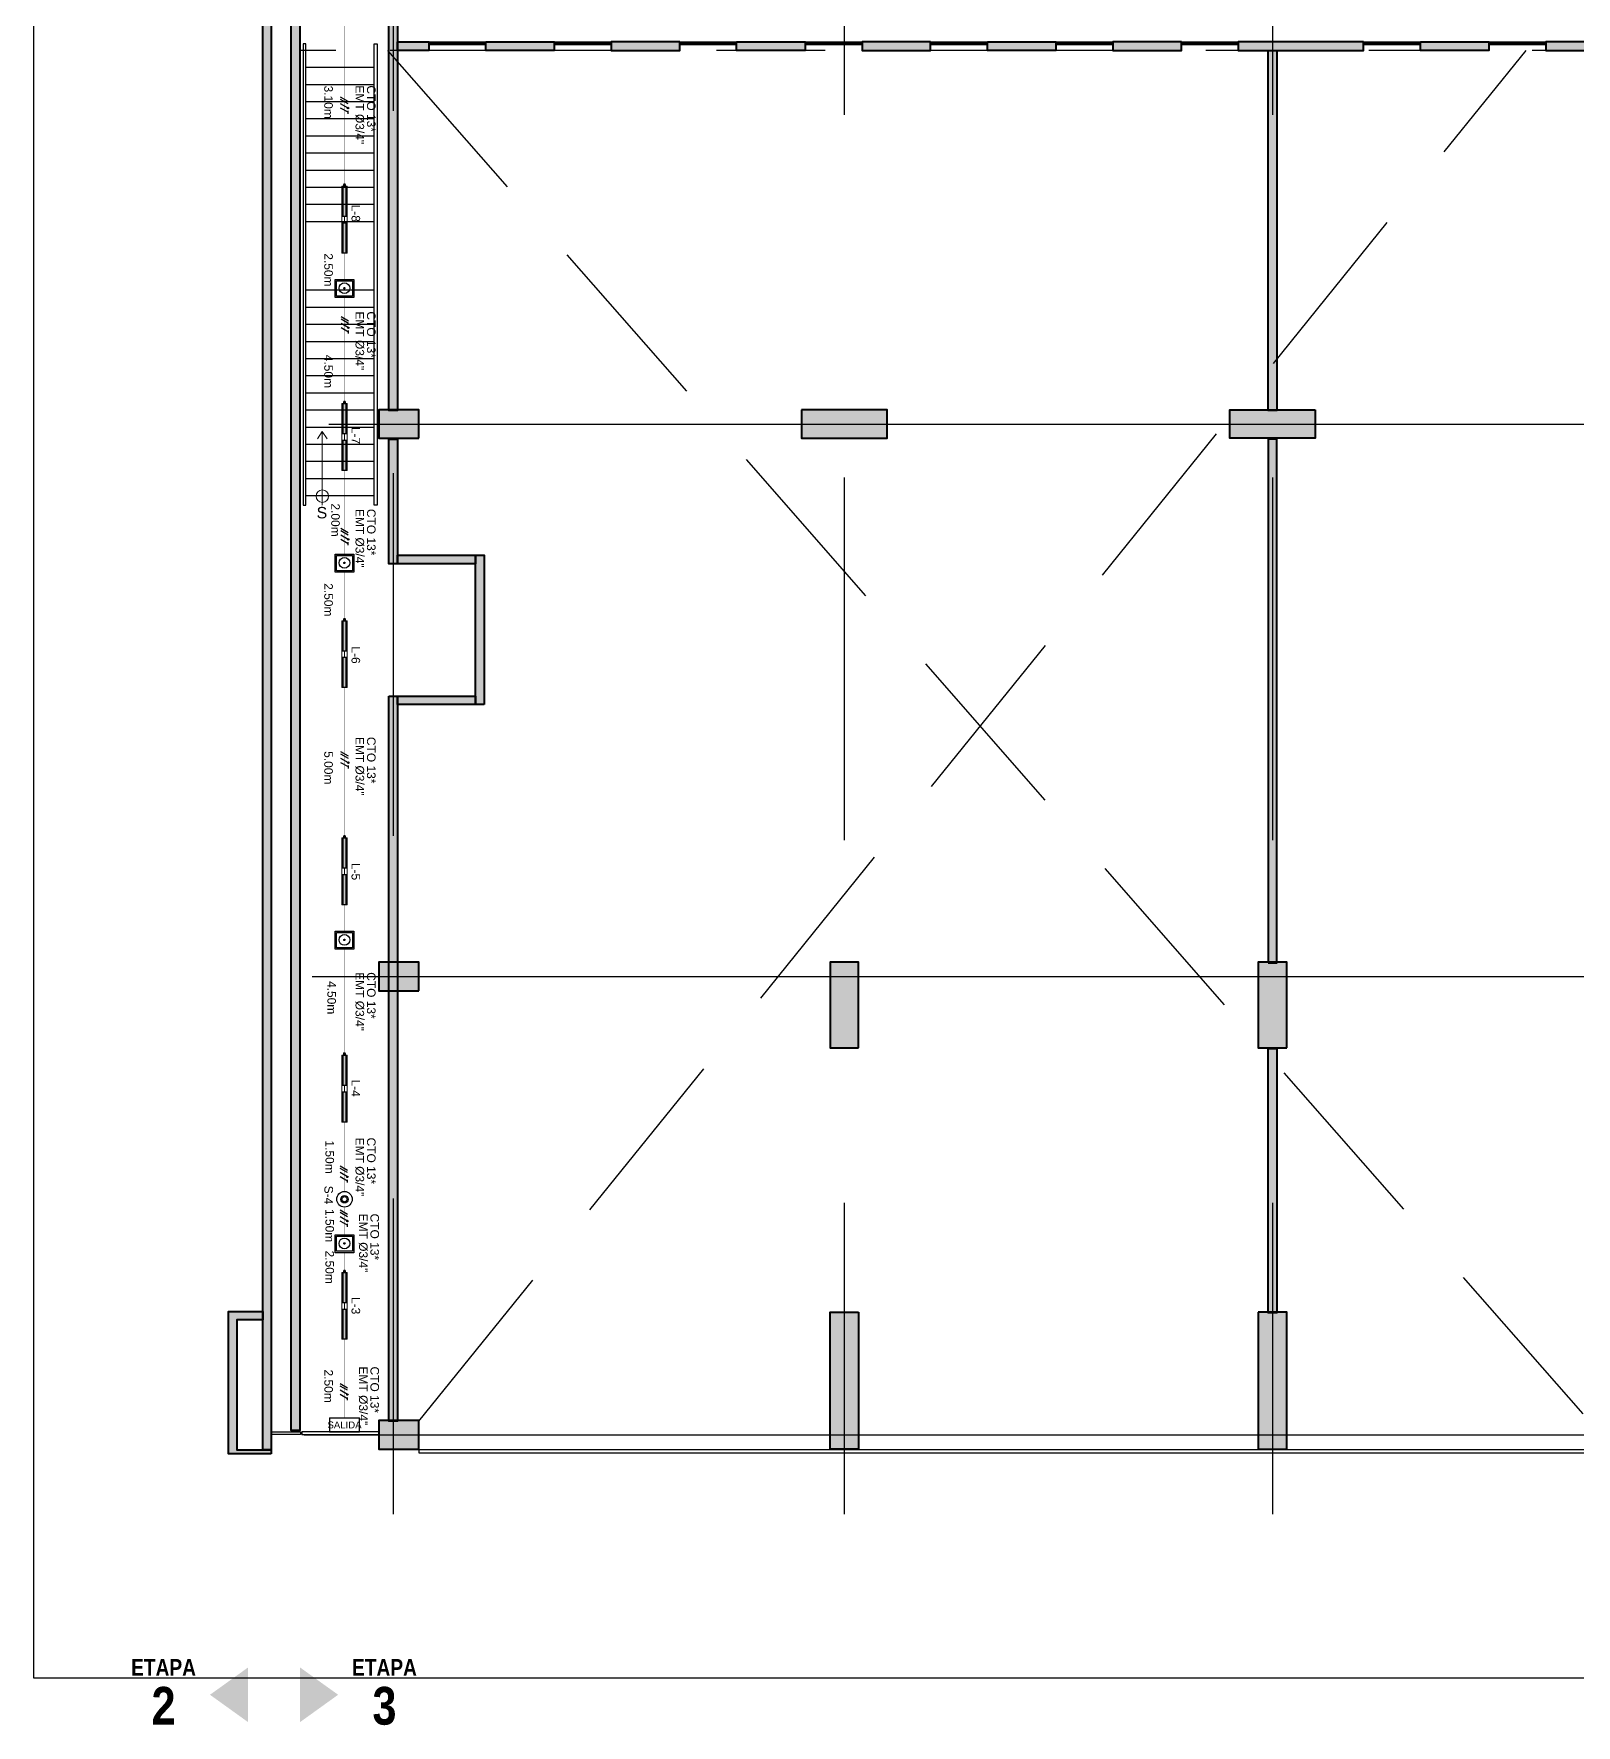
# Model space of a CAD drawing. Header units: millimetres. Extents: x -363 to 427, y -108 to 824.
# Drawn here: x 288.48 to 315.5, y -92.56 to -62.94 of the extents above; entities that cross this region are included whole.
import ezdxf
from ezdxf.lldxf.tags import DXFTag

# ---------------------------------------------------------------- set-up
doc = ezdxf.new("R2010")
doc.units = ezdxf.units.MM
for name, pattern in [('Center', [50.8, 31.75, -6.35, 6.35, -6.35]), ('HIDDEN', [9.525, 6.35, -3.175]), ('HIDDEN2', [4.7625, 3.175, -1.5875])]:
    doc.linetypes.add(name, pattern=pattern)
doc.layers.get('Defpoints').update_dxf_attribs({"color": 8})
for name, color, linetype in [('-ALAMBRADO', 7, 'Continuous'), ('1amobla', 2, 'Continuous'), ('AREA CIRCULACION', 8, 'Continuous'), ('EJE-ESTRUCTURA', 8, 'Center'), ('GG_EMERGENCIA 03', 1, 'Continuous'), ('GG_LUMINARIA LED HERMETICA', 1, 'Continuous'), ('JCA_PROYECCIONES', 8, 'HIDDEN2'), ('SENSOR MOVIMIENTO', 3, 'Continuous')]:
    doc.layers.add(name, color=color, linetype=linetype)
for name, color, linetype, lineweight in [('-CN-GYD-INTERRUPTORES DE PARED', 3, 'Continuous', 20), ('-CN-GYD-TUBERÍA TOMACORRIENTE', 5, 'Continuous', 5), ('_TEXTO', 7, 'Continuous', 9), ('Estructura', 250, 'Continuous', 40), ('L', 7, 'Continuous', 15), ('LUMINARIA DE EMERGENCIA PARA SOBREPONER', 1, 'Continuous', 25), ('TEXTOS', 251, 'Continuous', 20), ('Vidrio', 8, 'Continuous', 30)]:
    doc.layers.add(name, color=color, linetype=linetype, lineweight=lineweight)
doc.layers.add('A-HATCH CONCRETO', color=7, linetype='Continuous', true_color=0xcfcfcf)
doc.layers.add('HACHTCOLUMNA', color=7, linetype='Continuous', true_color=0x5c5c5c)
doc.layers.add('Muro', color=250, linetype='Continuous', lineweight=40, true_color=0x333333)
doc.styles.add('STANDAR NEGRITA', font='ARIALNB.TTF', dxfattribs={"height": 0.2})
doc.styles.get("Standard").update_dxf_attribs({"font": 'arial.ttf'})
tags = doc.linetypes.add('EMT_LINE', pattern='A,0.5,-0.2,["EMT",Standard,S=0.1,R=0,X=-0.1,Y=-0.05],-0.25', length=0.95).pattern_tags.tags
tags[6] = DXFTag(74, 10)
pattern_1 = [(270, (73.633, -1.35), (10.40324, -6.00631), [1.50158, -10.51105]), (360, (73.6335, -2.101), (10.40324, 6.00631), [0.75079, -20.05569]), (360, (73.6335, -2.289), (10.40324, 6.00631), [0.60063, -20.20584]), (360, (73.6335, -1.9134), (10.40324, 6.00631), [0.60063, -20.20584]), (330, (73.633, -2.477), (10.40324, 6.00631), [0.4805, -11.53212]), (30, (73.633, -1.726), (4e-09, 12.01262), [0.4805, -11.53212])]
pattern_2 = [(0, (0, 0), (0, 6.985), [5.08, -1.905]), (90, (0, 0), (-6.985, 4e-16), [5.08, -1.905])]

# ---------------------------------------------------------------- blocks, each defined once
blk = doc.blocks.new('O6C20-MDW')
at = {"layer": 'SENSOR MOVIMIENTO'}
for radius in [129, 62.1, 43.1]:
    blk.add_circle((63166, 32657), radius, dxfattribs=at)
blk = doc.blocks.new('GG_HERMETICA')
h = blk.add_hatch()
h.set_pattern_fill('SWAMP', color=252, scale=0.472938, angle=270)
h.set_pattern_definition(pattern_1)
h.paths.add_polyline_path([(-20, -30), (-20, 17), (-550, 17), (-550, -30)])
h = blk.add_hatch()
h.set_pattern_fill('SWAMP', color=252, scale=0.472938, angle=270)
h.set_pattern_definition(pattern_1)
h.paths.add_polyline_path([(620, -30), (620, 17), (90, 17), (90, -30)])
at = {"layer": '-CN-GYD-INTERRUPTORES DE PARED', "color": 1, "extrusion": (0, 0, -1)}
for p, q in [((-550, -53), (-550, 40)), ((-550, 40), (-525, 40)), ((-525, 40), (-20, 40)), ((90, 40), (620, 40)), ((620, 40), (620, -53)), ((-20, -53), (-550, -53)), ((594, -53), (90, -53)), ((620, -53), (594, -53))]:
    blk.add_line(p, q, dxfattribs=at)
at = {"layer": '-CN-GYD-INTERRUPTORES DE PARED', "color": 1}
for p, q in [((90, 40), (-20, 40)), ((-20, 40), (-20, -53)), ((90, -53), (90, 40)), ((622, 6), (620, 6)), ((620, 6), (620, -6)), ((622, 10), (623, 11)), ((622, 8), (622, 10)), ((622, 7), (622, 8)), ((622, 5), (622, 7)), ((622, -6), (622, 6)), ((623, 4), (622, 5)), ((622, -3), (623, 1)), ((623, 11), (623, 11)), ((623, 11), (630, 11)), ((623, 1), (623, 4)), ((623, 1), (623, 1)), ((630, 11), (630, 6)), ((630, 6), (631, 6)), ((631, 6), (631, 9)), ((631, 9), (639, 9)), ((639, 9), (639, 6)), ((639, 6), (640, 6)), ((640, 10), (650, 10)), ((640, 6), (640, 10)), ((650, 10), (652, 8)), ((652, 8), (656, 8)), ((656, 8), (658, 8)), ((658, 8), (661, 5)), ((661, 5), (661, -6)), ((-20, -6), (90, -6)), ((620, -19), (620, -6)), ((622, -19), (620, -19)), ((622, -6), (622, -3)), ((622, -6), (622, -9)), ((622, -6), (622, -19)), ((622, -9), (623, -13)), ((623, -17), (622, -18)), ((622, -18), (622, -19)), ((622, -19), (622, -21)), ((622, -21), (622, -22)), ((622, -22), (623, -24)), ((623, -13), (623, -14)), ((623, -14), (623, -17)), ((623, -24), (623, -24)), ((623, -24), (630, -24)), ((630, -24), (630, -19)), ((630, -19), (631, -19)), ((631, -19), (631, -22)), ((631, -22), (639, -22)), ((639, -22), (639, -19)), ((639, -19), (640, -19)), ((640, -19), (640, -22)), ((640, -22), (650, -22)), ((650, -22), (652, -20)), ((652, -20), (656, -20)), ((656, -20), (658, -20)), ((658, -20), (661, -17)), ((661, -17), (661, -6))]:
    blk.add_line(p, q, dxfattribs=at)
for points in [[(623, 4), (630, 4)], [(623, 1), (630, 1)], [(629, 11), (629, 4), (629, 1), (629, -6)], [(630, 6), (630, -6)], [(631, 6), (631, -6)], [(639, 2), (631, 2)], [(639, 6), (639, -6)], [(640, 6), (640, -6)], [(640, 1), (650, 1), (650, 3), (640, 3)], [(650, 3), (652, 5)], [(650, 1), (652, -3)], [(652, 8), (652, -6)], [(-20, -53), (90, -53)], [(623, -14), (630, -14)], [(623, -17), (630, -17)], [(629, -24), (629, -17), (629, -14), (629, -6)], [(630, -19), (630, -6)], [(631, -19), (631, -6)], [(639, -15), (631, -15)], [(639, -19), (639, -6)], [(640, -19), (640, -6)], [(640, -14), (650, -14), (650, -15), (640, -15)], [(650, -14), (652, -10)], [(650, -15), (652, -17)], [(652, -20), (652, -6)]]:
    blk.add_lwpolyline(points, dxfattribs=at)
at = {"color": 1}
for points in [[(-20, 17), (-20, -30), (-550, -30), (-550, 17)], [(620, 17), (620, -30), (90, -30), (90, 17)]]:
    blk.add_lwpolyline(points, close=True, dxfattribs=at)
blk = doc.blocks.new('3x')
at = {"layer": '-ALAMBRADO'}
h = blk.add_hatch(color=256, dxfattribs=at)
edge = h.paths.add_edge_path()
edge.add_arc((0.078, 0.13), 0.025, 0, 360)
for p, q in [((-0.152, 0.13), (-0.302, -0.13)), ((-0.072, 0.13), (-0.222, -0.13)), ((0.078, 0.13), (-0.072, -0.13)), ((0.228, 0.13), (0.078, -0.13))]:
    blk.add_line(p, q, dxfattribs=at)
blk.add_lwpolyline([(0.278, 0.13), (0.178, 0.13)], dxfattribs=at)
blk.add_circle((0.078, 0.13), 0.025, dxfattribs=at)
blk = doc.blocks.new('*U583')
at = {"layer": '-ALAMBRADO'}
blk.add_blockref('3x', (0, 0), dxfattribs=at)
blk = doc.blocks.new('estructura etapa 3')
at = {"layer": 'HACHTCOLUMNA', "transparency": 33554687}
h = blk.add_hatch(color=256, dxfattribs=at)
h.paths.add_polyline_path([(-891.651, -6658.124), (-891.651, -6657.624), (-892.35, -6657.624), (-892.35, -6658.124)])
h.paths.add_polyline_path([(-849.354, -6658.124), (-849.354, -6657.624), (-850.055, -6657.624), (-850.055, -6658.124)])
h.paths.add_polyline_path([(-856.154, -6658.124), (-856.154, -6657.624), (-856.654, -6657.624), (-856.654, -6658.124)])
h.paths.add_polyline_path([(-876.45, -6659.124), (-876.95, -6659.124), (-876.95, -6657.624), (-876.45, -6657.624)])
h.paths.add_polyline_path([(-883.95, -6659.124), (-884.45, -6659.124), (-884.45, -6657.624), (-883.95, -6657.624)])
h.paths.add_polyline_path([(-860.452, -6659.124), (-860.952, -6659.124), (-860.952, -6657.624), (-860.452, -6657.624)])
h.paths.add_polyline_path([(-867.95, -6659.124), (-868.45, -6659.124), (-868.45, -6657.624), (-867.95, -6657.624)])
h.paths.add_polyline_path([(-891.85, -6668.199), (-891.851, -6667.599), (-892.35, -6667.599), (-892.349, -6668.199)])
h.paths.add_polyline_path([(-849.354, -6668.199), (-849.354, -6667.599), (-849.854, -6667.599), (-849.854, -6668.199)])
h.paths.add_polyline_path([(-856.154, -6668.149), (-856.154, -6667.649), (-856.654, -6667.649), (-856.654, -6668.149)])
h.paths.add_polyline_path([(-859.952, -6667.649), (-859.952, -6668.149), (-861.452, -6668.149), (-861.452, -6667.649)])
h.paths.add_polyline_path([(-875.95, -6667.649), (-875.95, -6668.149), (-877.45, -6668.149), (-877.45, -6667.649)])
h.paths.add_polyline_path([(-868.95, -6667.649), (-868.95, -6668.149), (-867.45, -6668.149), (-867.45, -6667.649)])
h.paths.add_polyline_path([(-884.95, -6667.649), (-884.95, -6668.149), (-883.45, -6668.149), (-883.45, -6667.649)])
h.paths.add_polyline_path([(-891.85, -6676.199), (-891.85, -6675.599), (-892.349, -6675.599), (-892.349, -6676.199)])
h.paths.add_polyline_path([(-849.354, -6676.199), (-849.354, -6675.599), (-849.854, -6675.599), (-849.854, -6676.199)])
h.paths.add_polyline_path([(-856.154, -6676.149), (-856.154, -6675.649), (-856.654, -6675.649), (-856.654, -6676.149)])
h.paths.add_polyline_path([(-859.952, -6675.649), (-859.952, -6676.149), (-861.452, -6676.149), (-861.452, -6675.649)])
h.paths.add_polyline_path([(-875.95, -6675.649), (-875.95, -6676.149), (-877.45, -6676.149), (-877.45, -6675.649)])
h.paths.add_polyline_path([(-868.95, -6675.649), (-868.95, -6676.149), (-867.45, -6676.149), (-867.45, -6675.649)])
h.paths.add_polyline_path([(-884.95, -6675.649), (-884.95, -6676.149), (-883.45, -6676.149), (-883.45, -6675.649)])
h.paths.add_polyline_path([(-891.847, -6686.299), (-891.851, -6685.699), (-892.35, -6685.699), (-892.346, -6686.299)])
h.paths.add_polyline_path([(-849.354, -6686.299), (-849.354, -6685.699), (-849.854, -6685.699), (-849.854, -6686.299)])
h.paths.add_polyline_path([(-856.154, -6686.249), (-856.154, -6685.749), (-856.654, -6685.749), (-856.654, -6686.249)])
h.paths.add_polyline_path([(-859.952, -6685.749), (-859.952, -6686.249), (-861.452, -6686.249), (-861.452, -6685.749)])
h.paths.add_polyline_path([(-875.95, -6685.749), (-875.95, -6686.249), (-877.45, -6686.249), (-877.45, -6685.749)])
h.paths.add_polyline_path([(-868.95, -6685.749), (-868.95, -6686.249), (-867.45, -6686.249), (-867.45, -6685.749)])
h.paths.add_polyline_path([(-884.95, -6685.749), (-884.95, -6686.249), (-883.45, -6686.249), (-883.45, -6685.749)])
h.paths.add_polyline_path([(-849.353, -6694.294), (-849.354, -6693.699), (-849.855, -6693.699), (-849.854, -6694.294)])
h.paths.add_polyline_path([(-856.054, -6694.249), (-856.054, -6693.749), (-856.654, -6693.749), (-856.654, -6694.249)])
h.paths.add_polyline_path([(-891.651, -6694.249), (-891.651, -6693.749), (-892.35, -6693.749), (-892.35, -6694.249)])
h.paths.add_polyline_path([(-859.952, -6693.749), (-859.952, -6694.249), (-861.452, -6694.249), (-861.452, -6693.749)])
h.paths.add_polyline_path([(-875.95, -6693.749), (-875.95, -6694.249), (-877.45, -6694.249), (-877.45, -6693.749)])
h.paths.add_polyline_path([(-868.95, -6693.749), (-868.95, -6694.249), (-867.45, -6694.249), (-867.45, -6693.749)])
h.paths.add_polyline_path([(-884.95, -6693.749), (-884.95, -6694.249), (-883.45, -6694.249), (-883.45, -6693.749)])
h.paths.add_polyline_path([(-849.359, -6703.974), (-849.359, -6703.374), (-849.859, -6703.374), (-849.859, -6703.974)])
h.paths.add_polyline_path([(-856.054, -6703.924), (-856.054, -6703.424), (-856.654, -6703.424), (-856.654, -6703.924)])
h.paths.add_polyline_path([(-867.95, -6704.924), (-867.95, -6703.424), (-868.45, -6703.424), (-868.45, -6704.924)])
h.paths.add_polyline_path([(-891.651, -6703.924), (-891.651, -6703.424), (-892.35, -6703.424), (-892.35, -6703.924)])
h.paths.add_polyline_path([(-861.847, -6703.424), (-860.347, -6703.424), (-860.347, -6703.924), (-861.847, -6703.924)])
h.paths.add_polyline_path([(-883.95, -6704.924), (-883.95, -6703.424), (-884.45, -6703.424), (-884.45, -6704.924)])
h.paths.add_polyline_path([(-876.45, -6704.924), (-876.45, -6703.424), (-876.95, -6703.424), (-876.95, -6704.924)])
h.paths.add_polyline_path([(-849.354, -6711.949), (-849.354, -6711.449), (-850.054, -6711.449), (-850.054, -6711.949)])
h.paths.add_polyline_path([(-855.954, -6711.949), (-855.954, -6711.449), (-856.654, -6711.449), (-856.654, -6711.949)])
h.paths.add_polyline_path([(-891.65, -6711.949), (-891.65, -6711.449), (-892.35, -6711.449), (-892.35, -6711.949)])
h.paths.add_polyline_path([(-860.952, -6711.949), (-860.952, -6709.549), (-860.452, -6709.549), (-860.452, -6711.949)])
h.paths.add_polyline_path([(-868.45, -6709.549), (-868.45, -6711.949), (-867.95, -6711.949), (-867.95, -6709.549)])
h.paths.add_polyline_path([(-876.95, -6709.549), (-876.95, -6711.949), (-876.45, -6711.949), (-876.45, -6709.549)])
h.paths.add_polyline_path([(-883.95, -6709.549), (-883.95, -6711.949), (-884.45, -6711.949), (-884.45, -6709.549)])
at = {"layer": 'EJE-ESTRUCTURA'}
for p, q in [((-892.1, -6656.762), (-892.1, -6713.089)), ((-884.2, -6656.835), (-884.2, -6713.089)), ((-876.7, -6656.837), (-876.7, -6713.089)), ((-893.228, -6693.999), (-848.888, -6693.999)), ((-893.52, -6703.674), (-848.888, -6703.674)), ((-893.66, -6711.699), (-848.944, -6711.699))]:
    blk.add_line(p, q, dxfattribs=at)
at = {"layer": 'Estructura'}
for points in [[(-891.651, -6694.249), (-891.651, -6693.749), (-892.35, -6693.749), (-892.35, -6694.249)], [(-884.95, -6693.749), (-884.95, -6694.249), (-883.45, -6694.249), (-883.45, -6693.749)], [(-875.95, -6693.749), (-875.95, -6694.249), (-877.45, -6694.249), (-877.45, -6693.749)], [(-891.651, -6703.924), (-891.651, -6703.424), (-892.35, -6703.424), (-892.35, -6703.924)], [(-883.95, -6704.924), (-883.95, -6703.424), (-884.45, -6703.424), (-884.45, -6704.924)], [(-876.45, -6704.924), (-876.45, -6703.424), (-876.95, -6703.424), (-876.95, -6704.924)], [(-883.95, -6709.549), (-883.95, -6711.949), (-884.45, -6711.949), (-884.45, -6709.549)], [(-876.95, -6709.549), (-876.95, -6711.949), (-876.45, -6711.949), (-876.45, -6709.549)], [(-891.65, -6711.949), (-891.65, -6711.449), (-892.35, -6711.449), (-892.35, -6711.949)]]:
    blk.add_lwpolyline(points, close=True, dxfattribs=at)
blk = doc.blocks.new('A$Cc39617f2')
at = {"layer": 'A-HATCH CONCRETO', "linetype": 'Continuous', "ltscale": 0.3, "transparency": 33554687}
h = blk.add_hatch(color=256, dxfattribs=at)
h.dxf.hatch_style = 1
h.paths.add_polyline_path([(175.733, 56.814), (175.883, 56.814), (175.883, 2.614), (175.733, 2.614)])
h = blk.add_hatch(color=256, dxfattribs=at)
h.dxf.hatch_style = 1
h.paths.add_polyline_path([(176.233, 56.814), (176.383, 56.814), (176.383, 2.953), (176.233, 2.953)])
h = blk.add_hatch(color=256, dxfattribs=at)
h.dxf.hatch_style = 1
h.paths.add_polyline_path([(177.944, 53.864), (178.094, 53.864), (178.094, 20.814), (177.943, 20.814)])
h = blk.add_hatch(color=256, dxfattribs=at)
h.dxf.hatch_style = 1
h.paths.add_polyline_path([(178.094, 27.269), (178.643, 27.269), (178.643, 27.119), (178.094, 27.119)])
h = blk.add_hatch(color=256, dxfattribs=at)
h.dxf.hatch_style = 1
h.paths.add_polyline_path([(179.64, 27.269), (180.839, 27.269), (180.839, 27.119), (179.64, 27.119)])
h = blk.add_hatch(color=256, dxfattribs=at)
h.dxf.hatch_style = 1
h.paths.add_polyline_path([(183.036, 27.269), (181.837, 27.269), (181.837, 27.119), (183.036, 27.119)])
h = blk.add_hatch(color=256, dxfattribs=at)
h.dxf.hatch_style = 1
h.paths.add_polyline_path([(184.033, 27.269), (185.232, 27.269), (185.232, 27.119), (184.033, 27.119)])
h = blk.add_hatch(color=256, dxfattribs=at)
h.dxf.hatch_style = 1
h.paths.add_polyline_path([(187.429, 27.269), (186.23, 27.269), (186.23, 27.119), (187.429, 27.119)])
h = blk.add_hatch(color=256, dxfattribs=at)
h.dxf.hatch_style = 1
h.paths.add_polyline_path([(188.426, 27.269), (189.625, 27.269), (189.625, 27.119), (188.426, 27.119)])
h = blk.add_hatch(color=256, dxfattribs=at)
h.dxf.hatch_style = 1
h.paths.add_polyline_path([(191.822, 27.269), (190.623, 27.269), (190.623, 27.119), (191.822, 27.119)])
h = blk.add_hatch(color=256, dxfattribs=at)
h.dxf.hatch_style = 1
h.paths.add_polyline_path([(195.01, 27.269), (192.819, 27.269), (192.819, 27.119), (195.01, 27.119)])
h.paths.add_polyline_path([(196.008, 27.269), (197.207, 27.269), (197.207, 27.119), (196.008, 27.119)])
h.paths.add_polyline_path([(199.87, 27.269), (198.204, 27.269), (198.204, 27.119), (199.87, 27.119)])
h.paths.add_polyline_path([(199.871, 25.979), (199.87, 27.119), (199.721, 27.119), (199.721, 25.979)])
h.paths.add_polyline_path([(199.871, 24.981), (199.87, 23.782), (199.72, 23.782), (199.721, 24.981)])
h.paths.add_polyline_path([(199.871, 21.586), (199.87, 22.785), (199.72, 22.785), (199.721, 21.586)])
h.paths.add_polyline_path([(199.871, 18.388), (199.87, 17.189), (199.72, 17.189), (199.721, 18.388)])
h.paths.add_polyline_path([(199.871, 14.988), (199.87, 16.191), (199.72, 16.191), (199.721, 14.988)])
h = blk.add_hatch(color=256, dxfattribs=at)
h.dxf.hatch_style = 1
h.paths.add_polyline_path([(193.343, 9.639), (193.494, 9.639), (193.494, 5.014), (193.343, 5.014)])
h.paths.add_polyline_path([(193.343, 11.139), (193.494, 11.139), (193.494, 20.314), (193.343, 20.314)])
h.paths.add_polyline_path([(193.343, 27.119), (193.494, 27.119), (193.494, 20.814), (193.343, 20.814)])
h = blk.add_hatch(color=256, dxfattribs=at)
h.dxf.hatch_style = 1
h.paths.add_polyline_path([(177.943, 20.314), (178.094, 20.314), (178.094, 18.131), (177.943, 18.131)])
h = blk.add_hatch(color=256, dxfattribs=at)
h.dxf.hatch_style = 1
h.paths.add_polyline_path([(179.458, 18.281), (179.458, 18.131), (178.094, 18.131), (178.094, 18.281)])
h = blk.add_hatch(color=256, dxfattribs=at)
h.dxf.hatch_style = 1
h.paths.add_polyline_path([(179.608, 15.664), (179.458, 15.664), (179.458, 18.281), (179.609, 18.281)])
h = blk.add_hatch(color=256, dxfattribs=at)
h.dxf.hatch_style = 1
h.paths.add_polyline_path([(177.943, 15.814), (178.094, 15.814), (178.094, 3.114), (177.943, 3.114)])
h = blk.add_hatch(color=256, dxfattribs=at)
h.dxf.hatch_style = 1
h.paths.add_polyline_path([(179.458, 15.814), (179.458, 15.664), (178.094, 15.664), (178.094, 15.814)])
h = blk.add_hatch(color=256, dxfattribs=at)
h.dxf.hatch_style = 1
h.paths.add_polyline_path([(175.883, 2.542), (175.133, 2.542), (175.133, 5.039), (175.733, 5.039), (175.733, 4.889), (175.278, 4.889), (175.278, 2.614), (175.469, 2.614), (175.883, 2.614)])
at = {"linetype": 'HIDDEN', "ltscale": 0.3}
for p, q in [((199.87, 27.119), (176.383, 27.119)), ((178.643, 27.244), (179.64, 27.244)), ((180.839, 27.244), (181.837, 27.244)), ((183.036, 27.244), (184.033, 27.244)), ((185.232, 27.244), (186.23, 27.244)), ((187.429, 27.244), (188.426, 27.244)), ((189.625, 27.244), (190.623, 27.244)), ((191.822, 27.244), (192.819, 27.244)), ((195.01, 27.244), (196.008, 27.244)), ((197.207, 27.244), (198.204, 27.244))]:
    blk.add_line(p, q, dxfattribs=at)
blk.add_lwpolyline([(178.094, 27.269), (178.094, 53.851)], dxfattribs=at)
at = {"layer": '1amobla', "color": 7, "linetype": 'Continuous', "ltscale": 0.3, "true_color": 0xffffff}
blk.add_lwpolyline([(171.723, 60.865), (224.765, 60.865), (224.765, -1.386), (171.723, -1.386)], close=True, dxfattribs=at)
blk.add_lwpolyline([(171.723, 60.865), (224.765, 60.865), (224.765, -1.386), (171.723, -1.386)], close=True, dxfattribs=at)
at = {"layer": 'AREA CIRCULACION'}
for p, q in [((176.233, 27.113), (176.233, 56.814)), ((177.686, 26.819), (176.489, 26.819)), ((177.686, 26.519), (176.489, 26.519)), ((177.686, 26.219), (176.489, 26.219)), ((177.686, 25.919), (176.489, 25.919)), ((177.686, 25.619), (176.489, 25.619)), ((177.686, 25.319), (176.489, 25.319)), ((177.686, 25.019), (176.489, 25.019)), ((177.686, 24.719), (176.489, 24.719)), ((177.686, 24.419), (176.489, 24.419)), ((177.686, 24.119), (176.489, 24.119)), ((177.685, 22.919), (176.488, 22.919)), ((177.685, 22.619), (176.488, 22.619)), ((177.685, 22.319), (176.488, 22.319)), ((177.685, 22.019), (176.488, 22.019)), ((177.685, 21.719), (176.488, 21.719)), ((177.685, 21.419), (176.488, 21.419)), ((177.685, 21.119), (176.488, 21.119)), ((177.685, 20.819), (176.488, 20.819)), ((177.685, 20.519), (176.488, 20.519)), ((177.685, 20.219, 0), (176.488, 20.219, 0)), ((177.685, 19.919, 0), (176.488, 19.919, 0)), ((177.685, 19.619, 0), (176.488, 19.619, 0)), ((177.685, 19.319, 0), (176.488, 19.319, 0))]:
    blk.add_line(p, q, dxfattribs=at)
for points in [[(179.64, 27.219), (178.643, 27.219), (178.643, 27.269), (179.64, 27.268)], [(181.837, 27.219), (180.839, 27.219), (180.839, 27.269), (181.837, 27.268)], [(184.033, 27.219), (183.036, 27.219), (183.036, 27.269), (184.033, 27.268)], [(186.23, 27.219), (185.232, 27.219), (185.232, 27.269), (186.23, 27.268)], [(188.426, 27.219), (187.429, 27.219), (187.429, 27.269), (188.426, 27.268)], [(190.623, 27.219), (189.625, 27.219), (189.625, 27.269), (190.623, 27.268)], [(192.819, 27.219), (191.822, 27.219), (191.822, 27.269), (192.819, 27.268)], [(196.008, 27.219), (195.01, 27.219), (195.01, 27.269), (196.008, 27.268)], [(198.204, 27.219), (197.207, 27.219), (197.207, 27.269), (198.204, 27.268)], [(176.489, 27.233), (176.439, 27.233), (176.439, 19.159), (176.489, 19.159)], [(177.686, 27.233), (177.735, 27.233), (177.735, 19.159), (177.685, 19.159)]]:
    blk.add_lwpolyline(points, close=True, dxfattribs=at)
at = {"layer": 'JCA_PROYECCIONES'}
for p, q in [((177.919, 27.119), (199.327, 2.704)), ((178.469, 3.114), (197.861, 27.119))]:
    blk.add_line(p, q, dxfattribs=at)
at = {"layer": 'Muro'}
for points in [[(175.733, 56.814), (175.883, 56.814), (175.883, 2.614), (175.733, 2.614)], [(175.733, 56.814), (175.883, 56.814), (175.883, 2.614), (175.733, 2.614)], [(176.233, 56.814), (176.383, 56.814), (176.383, 2.953), (176.233, 2.953)], [(177.944, 53.864), (178.094, 53.864), (178.094, 20.814), (177.943, 20.814)], [(178.094, 27.269), (178.643, 27.269), (178.643, 27.119), (178.094, 27.119)], [(179.64, 27.269), (180.839, 27.269), (180.839, 27.119), (179.64, 27.119)], [(183.036, 27.269), (181.837, 27.269), (181.837, 27.119), (183.036, 27.119)], [(184.033, 27.269), (185.232, 27.269), (185.232, 27.119), (184.033, 27.119)], [(187.429, 27.269), (186.23, 27.269), (186.23, 27.119), (187.429, 27.119)], [(188.426, 27.269), (189.625, 27.269), (189.625, 27.119), (188.426, 27.119)], [(191.822, 27.269), (190.623, 27.269), (190.623, 27.119), (191.822, 27.119)], [(195.01, 27.269), (192.819, 27.269), (192.819, 27.119), (195.01, 27.119)], [(196.008, 27.269), (197.207, 27.269), (197.207, 27.119), (196.008, 27.119)], [(199.87, 27.269), (198.204, 27.269), (198.204, 27.119), (199.87, 27.119)], [(193.343, 27.119), (193.494, 27.119), (193.494, 20.814), (193.343, 20.814)], [(177.943, 20.314), (178.094, 20.314), (178.094, 18.131), (177.943, 18.131)], [(193.343, 11.139), (193.494, 11.139), (193.494, 20.314), (193.343, 20.314)], [(179.458, 18.281), (179.458, 18.131), (178.094, 18.131), (178.094, 18.281)], [(179.608, 15.664), (179.458, 15.664), (179.458, 18.281), (179.609, 18.281)], [(177.943, 15.814), (178.094, 15.814), (178.094, 3.114), (177.943, 3.114)], [(179.458, 15.814), (179.458, 15.664), (178.094, 15.664), (178.094, 15.814)], [(193.343, 9.639), (193.494, 9.639), (193.494, 5.014), (193.343, 5.014)], [(175.883, 2.542), (175.133, 2.542), (175.133, 5.039), (175.733, 5.039), (175.733, 4.889), (175.278, 4.889), (175.278, 2.614), (175.469, 2.614), (175.883, 2.614)]]:
    blk.add_lwpolyline(points, close=True, dxfattribs=at)
at = {"layer": 'TEXTOS'}
for points in [[(176.776, 19.154), (176.776, 20.448), (176.689, 20.318)], [(176.776, 19.336), (176.776, 20.448), (176.862, 20.318)]]:
    blk.add_lwpolyline(points, dxfattribs=at)
blk.add_circle((176.776, 19.313, 0), 0.109, dxfattribs=at)
at = {"layer": 'Vidrio'}
for points in [[(175.883, 2.882), (175.883, 2.932), (176.394, 2.932), (176.394, 2.882)], [(177.769, 2.882), (177.769, 2.932), (176.415, 2.932), (176.415, 2.882)], [(199.327, 2.564), (199.327, 2.614), (178.469, 2.614), (178.469, 2.564)]]:
    blk.add_lwpolyline(points, close=True, dxfattribs=at)
at = {"layer": 'Muro'}
blk.add_blockref('estructura etapa 3', (1070.118, 6714.576), dxfattribs=at)
at = {"layer": 'TEXTOS'}
blk.add_text('S', height=0.2, rotation=0.0669, dxfattribs=at).set_placement((176.676, 18.925))
blk = doc.blocks.new('A$Cc7fbbbd8')
at = {"layer": 'GG_EMERGENCIA 03', "ltscale": 0.3}
h = blk.add_hatch(dxfattribs=at)
h.set_pattern_fill('ANSI31', color=256, scale=0.0005, angle=90)
h.set_pattern_definition([(135, (0.0614115, 0.0595737), (-0.00112253, -0.00112253), [])])
edge = h.paths.add_edge_path()
edge.add_arc((0.061, 0.1), 0.00475, 0, 360)
for points in [[(-0.005, 0.035), (-0.005, 0.161), (0.128, 0.161), (0.128, 0.035)], [(0.005, 0.045), (0.005, 0.151), (0.118, 0.151), (0.118, 0.045)]]:
    blk.add_lwpolyline(points, close=True, dxfattribs=at)
for radius in [0.0376, 0.00475]:
    blk.add_circle((0.061, 0.1), radius, dxfattribs=at)
blk = doc.blocks.new('Salida_3.8W')
h = blk.add_hatch()
h.set_pattern_fill('ANGLE', color=256)
h.set_pattern_definition(pattern_2)
h.paths.add_polyline_path([(0.434, -0.01), (0.434, 0.303), (-0.434, 0.303), (-0.434, -0.01)])
h.paths.add_polyline_path([(-0.424, 0), (-0.424, 0.293), (0.424, 0.293), (0.424, 0)], flags=16)
h = blk.add_hatch()
h.set_pattern_fill('ANGLE', color=256)
h.set_pattern_definition(pattern_2)
h.paths.add_polyline_path([(0.434, -0.01), (0.434, 0.303), (-0.434, 0.303), (-0.434, -0.01)])
h.paths.add_polyline_path([(-0.424, 0), (-0.424, 0.293), (0.424, 0.293), (0.424, 0)], flags=16)
at = {"layer": 'L'}
h = blk.add_hatch(dxfattribs=at)
h.set_pattern_fill('ANGLE', color=3)
h.set_pattern_definition([(0, (-44.6785, -37.2514), (0, 6.985), [5.08, -1.905]), (90, (-44.6785, -37.2514), (-6.985, 4e-16), [5.08, -1.905])])
h.paths.add_polyline_path([(0.434, -0.01), (0.434, 0.303), (-0.434, 0.303), (-0.434, -0.01)])
h.paths.add_polyline_path([(-0.424, 0), (-0.424, 0.293), (0.424, 0.293), (0.424, 0)], flags=16)
h = blk.add_hatch(color=3, dxfattribs=at)
h.paths.add_polyline_path([(0.434, -0.01), (0.434, 0.303), (-0.434, 0.303), (-0.434, -0.01)])
h.paths.add_polyline_path([(-0.424, 0), (-0.424, 0.293), (0.424, 0.293), (0.424, 0)], flags=16)
at = {"layer": 'L', "color": 3}
for points in [[(-0.434, 0.303), (0.434, 0.303), (0.434, -0.01), (-0.434, -0.01)], [(-0.424, 0.293), (0.424, 0.293), (0.424, 0), (-0.424, 0)]]:
    blk.add_lwpolyline(points, close=True, dxfattribs=at)
at = {"layer": 'L', "color": 3, "insert": (0, 0.146, 712.661), "char_height": 0.15, "width": 0.84839, "attachment_point": 5}
blk.add_mtext('\\pxqc;SALIDA', dxfattribs=at)

msp = doc.modelspace()

# ---------------------------------------------------------------- hatches: boundary and pattern name
at = {"layer": 'Defpoints'}
h = msp.add_hatch(color=256, dxfattribs=at)
h.dxf.hatch_style = 1
h.paths.add_polyline_path([(293.144, -91.545), (293.144, -92.504), (293.812, -92.024)])
h.paths.add_polyline_path([(292.236, -91.545), (292.236, -92.504), (291.568, -92.024)])

# ---------------------------------------------------------------- linework, layer by layer
at = {"layer": '-CN-GYD-TUBERÍA TOMACORRIENTE', "linetype": 'EMT_LINE', "ltscale": 15, "const_width": 0.01}
for points in [[(293.924, -62.633), (293.924, -65.568)], [(293.924, -66.778), (293.924, -67.271)], [(293.924, -67.556), (293.924, -67.667), (293.924, -69.372)], [(293.924, -70.583), (293.924, -72.081)], [(293.924, -72.073), (293.924, -72.077)], [(293.924, -72.366), (293.924, -73.176)], [(293.924, -74.387), (293.924, -76.981)], [(293.924, -78.193), (293.924, -78.668)], [(293.924, -78.968), (293.924, -80.785)], [(293.924, -81.996), (293.924, -83.212)], [(293.924, -83.484), (293.924, -83.892), (293.924, -83.998)], [(293.924, -84.284), (293.924, -84.59)], [(293.924, -85.8), (293.924, -87.183)]]:
    msp.add_lwpolyline(points, dxfattribs=at)

# ---------------------------------------------------------------- block references
msp.add_blockref('A$Cc39617f2', (116.759, -90.349))
at = {"layer": '_TEXTO', "linetype": 'Continuous', "ltscale": 10, "xscale": 0.5, "yscale": 0.5, "zscale": 0.5, "rotation": 270}
for p in [(293.92, -64.199), (293.928, -68.047), (293.924, -71.753), (293.926, -75.663), (293.91, -82.917), (293.91, -83.689), (293.91, -86.729)]:
    msp.add_blockref('*U583', p, dxfattribs=at)
at = {"layer": 'GG_LUMINARIA LED HERMETICA', "xscale": 0.001, "yscale": 0.001, "zscale": 0.001, "rotation": 90}
for p in [(293.918, -66.228), (293.918, -70.033), (293.918, -73.837), (293.918, -77.641), (293.917, -81.446), (293.918, -85.25)]:
    msp.add_blockref('GG_HERMETICA', p, dxfattribs=at)
at = {"layer": 'L', "xscale": 0.6, "yscale": 0.8}
msp.add_blockref('Salida_3.8W', (293.924, -87.417), dxfattribs=at)
at = {"layer": 'LUMINARIA DE EMERGENCIA PARA SOBREPONER', "xscale": 2.5, "yscale": 2.5, "zscale": 2}
for p in [(293.77, -67.643), (293.77, -72.453), (293.77, -79.055), (293.77, -84.371)]:
    msp.add_blockref('A$Cc7fbbbd8', p, dxfattribs=at)
at = {"layer": 'SENSOR MOVIMIENTO', "lineweight": 0, "xscale": 0.00105193048980394, "yscale": 0.00105193048980394, "zscale": 0.00105193048980394}
msp.add_blockref('O6C20-MDW', (227.477, -117.7), dxfattribs=at)

# ---------------------------------------------------------------- texts
at = {"layer": 'Defpoints', "char_height": 0.2925, "attachment_point": 1, "rotation": 0, "style": 'STANDAR NEGRITA'}
for s, insert in [('\\pxqc;ETAPA\\P{\\H2.255x;2}', (289.589, -91.399)), ('\\pxqc;ETAPA\\P{\\H2.255x;3}', (293.458, -91.399))]:
    msp.add_mtext_dynamic_manual_height_columns(s, width=2.33132, gutter_width=10, heights=[0], dxfattribs=dict(at, insert=insert))
at = {"layer": 'TEXTOS', "char_height": 0.15, "attachment_point": 1, "rotation": 270}
for s, insert in [('\\A1;\\pxsm0.8;3.10m   ', (293.719, -63.845)), ('\\A1;\\pxsm0.8;2.50m   ', (293.719, -66.782)), ('\\A1;\\pxsm0.8;4.50m   ', (293.719, -68.559)), ('\\A1;\\pxsm0.8;2.00m   ', (293.841, -71.162)), ('\\A1;\\pxsm0.8;2.50m   ', (293.719, -72.559)), ('\\A1;\\pxsm0.8;5.00m   ', (293.719, -75.5)), ('\\A1;\\pxsm0.8;4.50m   ', (293.774, -79.526)), ('\\A1;\\pxsm0.8;1.50m   ', (293.74, -82.317)), ('\\A1;\\pxsm0.8;1.50m   ', (293.74, -83.518)), ('\\A1;\\pxsm0.8;2.50m   ', (293.74, -84.246)), ('\\A1;\\pxsm0.8;2.50m   ', (293.721, -86.329))]:
    msp.add_mtext(s, dxfattribs=dict(at, insert=insert))
at = {"layer": 'TEXTOS', "char_height": 0.15, "width": 1.80704, "attachment_point": 1, "rotation": 270}
for insert in [(294.467, -63.842), (294.467, -67.8), (294.467, -71.258), (294.467, -75.251), (294.467, -79.371), (294.467, -82.267), (294.528, -83.598), (294.528, -86.276)]:
    msp.add_mtext('\\A1;\\pxsm0.8;CTO 13* \\PEMT Ø3/4"       ', dxfattribs=dict(at, insert=insert))
at = {"layer": 'TEXTOS', "char_height": 0.15, "attachment_point": 1, "rotation": 270}
for s, width, insert in [('\\pxqc;L-8', 0.19275, (294.197, -65.985)), ('\\pxqc;L-7', 0.19275, (294.197, -69.876)), ('\\pxqc;L-6', 0.19275, (294.197, -73.721)), ('\\pxqc;L-5', 0.19275, (294.197, -77.512)), ('\\pxqc;L-4', 0.19275, (294.197, -81.306)), ('\\pxqc;S-4', 0.96748, (293.722, -82.789)), ('\\pxqc;L-3', 0.19275, (294.197, -85.114))]:
    msp.add_mtext_dynamic_manual_height_columns(s, width=width, gutter_width=0.325, heights=[0], dxfattribs=dict(at, insert=insert))

doc.saveas('drawing.dxf')
